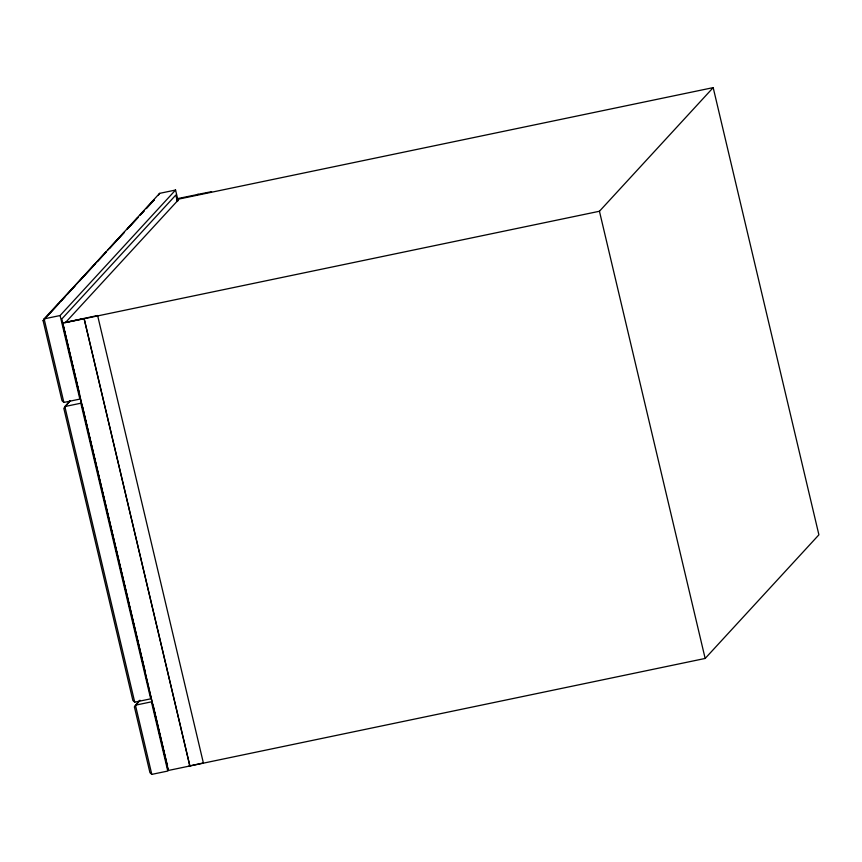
<?xml version="1.0" encoding="UTF-8"?>
<svg xmlns="http://www.w3.org/2000/svg" width="862" height="862" viewBox="0 0 862 862"><rect width="100%" height="100%" fill="white"/><g stroke="black" fill="none" stroke-linecap="round" stroke-linejoin="round"><path stroke-width="1.29" d="M175.568 190.028L60.103 315.535L79.854 399.095L63.874 402.435L62.032 400.733L43.1 320.632L159.578 193.368L175.568 190.028L178.035 200.469M70.285 400.625L63.82 408.319L132.877 700.472L134.72 702.174L150.699 698.834L80.823 403.222L64.833 406.552L134.72 702.174M151.798 774.378L149.956 772.675L134.418 706.948L139.989 700.235L135.442 705.181L151.798 774.378L167.788 771.048L151.421 701.851L135.442 705.181M158.5 194.984L159.578 193.368M43.1 320.632L44.921 318.649M48.574 314.695L58.594 303.79M61.331 300.816L64.984 296.851M67.71 293.877L75.005 285.958M79.563 281.001L95.057 264.16M97.794 261.186L106.004 252.264M109.646 248.299L124.236 232.449M127.878 228.484L137.909 217.59M140.646 214.616L144.288 210.651M713.186 87.622L599.446 211.255L65.437 322.625L179.177 198.993L713.186 87.622L818.9 534.817L705.159 658.449L168.305 770.477L62.538 323.045L97.611 315.524L203.378 762.956L188.562 766.178M177.497 201.385L176.969 198.669L177.583 201.288M197.053 194.553L211.567 191.666M84.099 318.552L189.866 765.984L84.099 318.552L62.538 323.045M198.368 194.349L176.882 198.766M134.418 706.948L137.155 703.974M168.305 770.477L62.624 322.948M63.874 402.435L44.113 318.865L106.048 251.909M107.869 249.937L124.268 232.223M126.994 229.26L137.931 217.45M139.752 215.478L144.299 210.554M64.833 406.552L70.296 400.647M44.113 318.865L60.103 315.535M599.446 211.255L705.159 658.449M177.367 201.503L175.837 195.027L61.827 318.951L79.595 394.106M82.536 406.627L145.075 671.164M153.145 705.256L167.519 766.049M154.32 199.747L146.109 208.669L154.32 199.725"/></g></svg>
